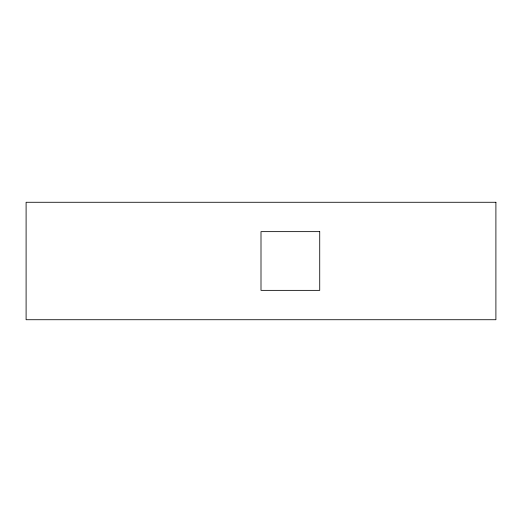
<?xml version="1.0" encoding="UTF-8"?>
<svg xmlns="http://www.w3.org/2000/svg" width="522" height="522" viewBox="0 0 522 522"><rect width="100%" height="100%" fill="white"/><g stroke="black" fill="none" stroke-linecap="round" stroke-linejoin="round"><path stroke-width="0.78" d="M495.9 202.275L26.1 202.275L26.1 319.725L495.9 319.725L495.9 202.275M319.725 231.637L261 231.637L261 290.363L319.725 290.363L319.725 231.637"/></g></svg>
